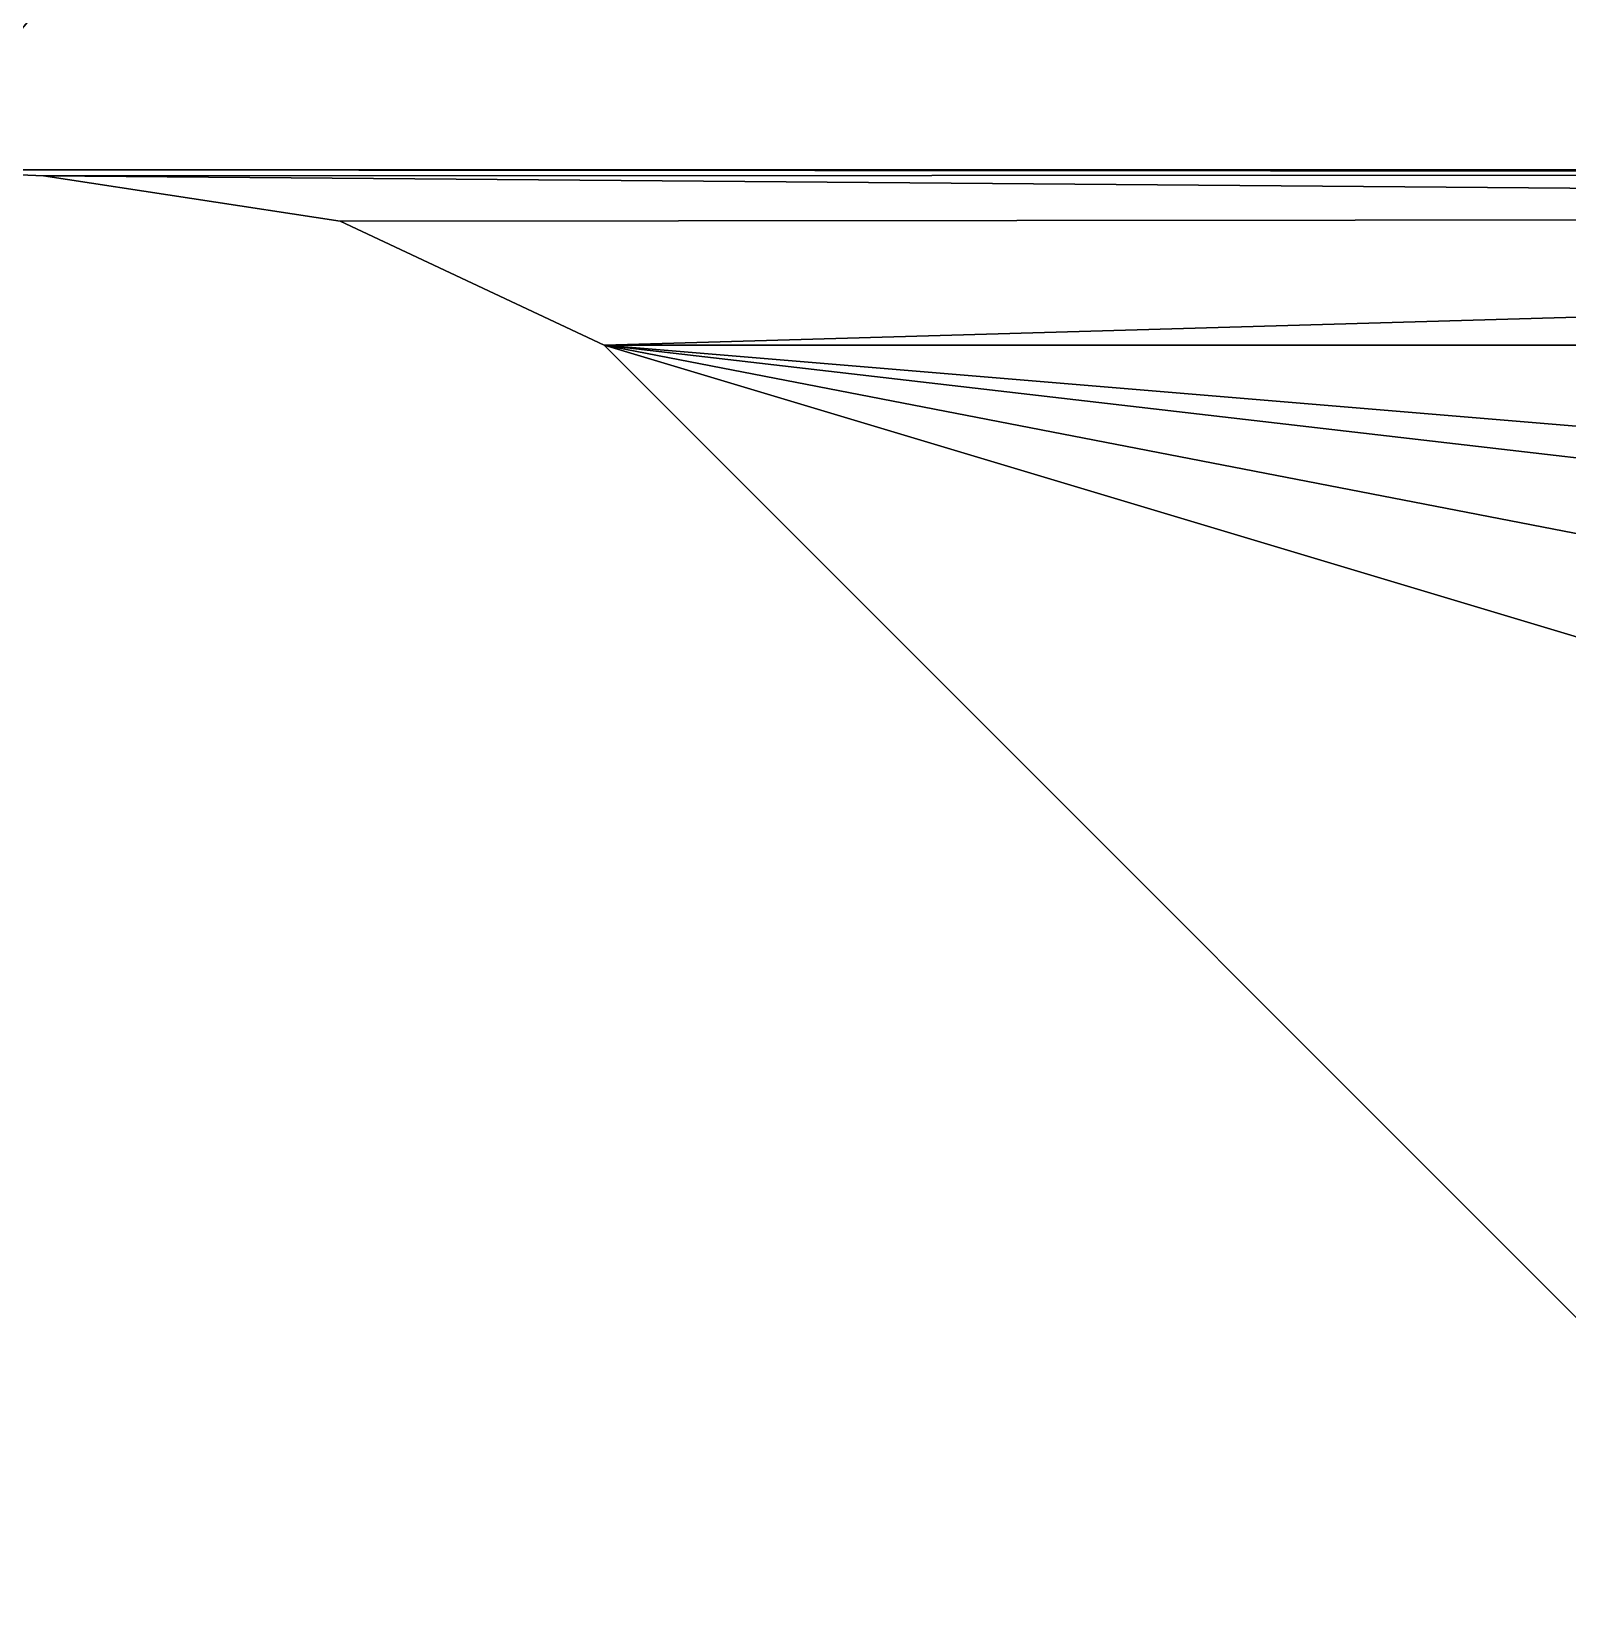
# Model space of a CAD drawing. Extents: x -226 to 261, y -163 to 113.
# Drawn here: x 141.83 to 163.74, y -92.94 to -70.53 of the extents above; entities that cross this region are included whole.
import ezdxf

# ---------------------------------------------------------------- set-up
doc = ezdxf.new("R2010")
doc.units = 0
doc.header["$MEASUREMENT"] = 0
doc.layers.get('0').update_dxf_attribs({"linetype": 'CONTINUOUS'})

msp = doc.modelspace()

# ---------------------------------------------------------------- linework, layer by layer
for points in [[(140, -72.5, -47.5), (220, -72.5, -47.5), (220, 22.5, -47.5)], [(140, -72.5, -47.5), (220, 22.5, -47.5), (140, 22.5, -47.5)], [(140, -72.5, -72.5), (140, 22.5, -72.5), (220, 22.5, -72.5)], [(140, -72.5, -72.5), (220, 22.5, -72.5), (220, -72.5, -72.5)], [(140, -72.5, -47.5), (140, -72.5, -72.5), (220, -72.5, -72.5)], [(140, -72.5, -47.5), (220, -72.5, -72.5), (220, -72.5, -47.5)], [(140, -72.5, -47.3484), (220, -72.5, -47.3484), (217.997, -72.5568, -47.3484)], [(142.006, -72.5884, -47.3484), (140, -72.5, -47.3484), (217.997, -72.5568, -47.3484)], [(220, -72.5, -47.3484), (140, -72.5, -47.3484), (140, -72.5, -39.8359)], [(220, -72.5, -47.3484), (140, -72.5, -39.8359), (220, -72.5, -39.8359)], [(140, -72.5, -47.3484), (142.006, -72.5884, -47.3484), (142.006, -72.5884, -39.847)], [(140, -72.5, -47.3484), (142.006, -72.5884, -39.847), (140, -72.5, -39.8359)], [(217.997, -72.5568, -39.843), (220, -72.5, -39.8359), (140, -72.5, -39.8359)], [(217.997, -72.5568, -39.843), (140, -72.5, -39.8359), (142.006, -72.5884, -39.847)], [(217.997, -72.5568, -72.6516), (220, -72.5, -72.6516), (140, -72.5, -72.6516)], [(217.997, -72.5568, -72.6516), (140, -72.5, -72.6516), (142.006, -72.5884, -72.6516)], [(140, -72.5, -80.1641), (140, -72.5, -72.6516), (220, -72.5, -72.6516)], [(220, -72.5, -80.1641), (140, -72.5, -80.1641), (220, -72.5, -72.6516)], [(142.006, -72.5884, -80.153), (142.006, -72.5884, -72.6516), (140, -72.5, -72.6516)], [(140, -72.5, -80.1641), (142.006, -72.5884, -80.153), (140, -72.5, -72.6516)], [(140, -72.5, -80.1641), (220, -72.5, -80.1641), (217.997, -72.5568, -80.157)], [(142.006, -72.5884, -80.153), (140, -72.5, -80.1641), (217.997, -72.5568, -80.157)], [(142.006, -72.5884, -47.3484), (217.997, -72.5568, -47.3484), (213.771, -73.1691, -47.3484)], [(213.771, -73.1691, -39.92), (217.997, -72.5568, -39.843), (142.006, -72.5884, -39.847)], [(213.771, -73.1691, -72.6516), (217.997, -72.5568, -72.6516), (142.006, -72.5884, -72.6516)], [(142.006, -72.5884, -80.153), (217.997, -72.5568, -80.157), (213.771, -73.1691, -80.08)], [(146.235, -73.2324, -47.3484), (142.006, -72.5884, -47.3484), (213.771, -73.1691, -47.3484)], [(142.006, -72.5884, -47.3484), (146.235, -73.2324, -47.3484), (146.235, -73.2324, -39.9279)], [(142.006, -72.5884, -47.3484), (146.235, -73.2324, -39.9279), (142.006, -72.5884, -39.847)], [(213.771, -73.1691, -39.92), (142.006, -72.5884, -39.847), (146.235, -73.2324, -39.9279)], [(213.771, -73.1691, -72.6516), (142.006, -72.5884, -72.6516), (146.235, -73.2324, -72.6516)], [(146.235, -73.2324, -80.0721), (146.235, -73.2324, -72.6516), (142.006, -72.5884, -72.6516)], [(142.006, -72.5884, -80.153), (146.235, -73.2324, -80.0721), (142.006, -72.5884, -72.6516)], [(146.235, -73.2324, -80.0721), (142.006, -72.5884, -80.153), (213.771, -73.1691, -80.08)], [(150, -75, -47.3484), (146.235, -73.2324, -47.3484), (213.771, -73.1691, -47.3484)], [(213.771, -73.1691, -39.92), (146.235, -73.2324, -39.9279), (150, -75, -40.15)], [(213.771, -73.1691, -72.6516), (146.235, -73.2324, -72.6516), (150, -75, -72.6516)], [(150, -75, -79.85), (146.235, -73.2324, -80.0721), (213.771, -73.1691, -80.08)], [(146.235, -73.2324, -47.3484), (150, -75, -47.3484), (150, -75, -40.15)], [(146.235, -73.2324, -47.3484), (150, -75, -40.15), (146.235, -73.2324, -39.9279)], [(150, -75, -79.85), (150, -75, -72.6516), (146.235, -73.2324, -72.6516)], [(146.235, -73.2324, -80.0721), (150, -75, -79.85), (146.235, -73.2324, -72.6516)], [(150, -75, -47.3484), (213.771, -73.1691, -47.3484), (210, -75, -47.3484)], [(210, -75, -40.15), (213.771, -73.1691, -39.92), (150, -75, -40.15)], [(210, -75, -72.6516), (213.771, -73.1691, -72.6516), (150, -75, -72.6516)], [(150, -75, -79.85), (213.771, -73.1691, -80.08), (210, -75, -79.85)], [(175, -82.5, -47.3484), (167.5, -92.5, -47.3484), (150, -75, -47.3484)], [(175.683, -79.9775, -47.3484), (175, -82.5, -47.3484), (150, -75, -47.3484)], [(177.478, -78.1832, -47.3484), (175.683, -79.9775, -47.3484), (150, -75, -47.3484)], [(150, -75, -47.3484), (210, -75, -47.3484), (180, -77.5, -47.3484)], [(177.478, -78.1832, -47.3484), (150, -75, -47.3484), (180, -77.5, -47.3484)], [(150, -75, -47.3484), (167.5, -92.5, -47.3484), (167.5, -92.5, -42.3484)], [(150, -75, -47.3484), (167.5, -92.5, -42.3484), (150, -75, -40.15)], [(150, -75, -40.15), (167.5, -92.5, -42.3484), (175, -82.5, -41.0921)], [(150, -75, -40.15), (175, -82.5, -41.0921), (175.683, -79.9775, -40.7753)], [(150, -75, -40.15), (175.683, -79.9775, -40.7753), (177.478, -78.1832, -40.5498)], [(180, -77.5, -40.464), (210, -75, -40.15), (150, -75, -40.15)], [(180, -77.5, -40.464), (150, -75, -40.15), (177.478, -78.1832, -40.5498)], [(150, -75, -72.6516), (167.5, -92.5, -72.6516), (175, -82.5, -72.6516)], [(150, -75, -72.6516), (175, -82.5, -72.6516), (175.683, -79.9775, -72.6516)], [(150, -75, -72.6516), (175.683, -79.9775, -72.6516), (177.478, -78.1832, -72.6516)], [(180, -77.5, -72.6516), (210, -75, -72.6516), (150, -75, -72.6516)], [(180, -77.5, -72.6516), (150, -75, -72.6516), (177.478, -78.1832, -72.6516)], [(167.5, -92.5, -77.6516), (167.5, -92.5, -72.6516), (150, -75, -72.6516)], [(150, -75, -79.85), (167.5, -92.5, -77.6516), (150, -75, -72.6516)], [(175, -82.5, -78.9079), (167.5, -92.5, -77.6516), (150, -75, -79.85)], [(175.683, -79.9775, -79.2247), (175, -82.5, -78.9079), (150, -75, -79.85)], [(177.478, -78.1832, -79.4501), (175.683, -79.9775, -79.2247), (150, -75, -79.85)], [(150, -75, -79.85), (210, -75, -79.85), (180, -77.5, -79.536)], [(177.478, -78.1832, -79.4501), (150, -75, -79.85), (180, -77.5, -79.536)], [(116.254, -91.5684, -92.1788), (141.66, -96.0482, -78.6149), (147.593, -97.0943, -87.144)], [(116.254, -91.5684, -92.1788), (147.593, -97.0943, -87.144), (126.51, -93.3768, -106.923)], [(130.317, -94.0481, -9.2112), (143.218, -96.3228, -38.6461), (118.946, -92.0431, -23.0863)], [(118.946, -92.0431, -23.0863), (143.218, -96.3228, -38.6461), (138.91, -95.5632, -48.1278)]]:
    msp.add_3dface(points)

doc.saveas('drawing.dxf')
